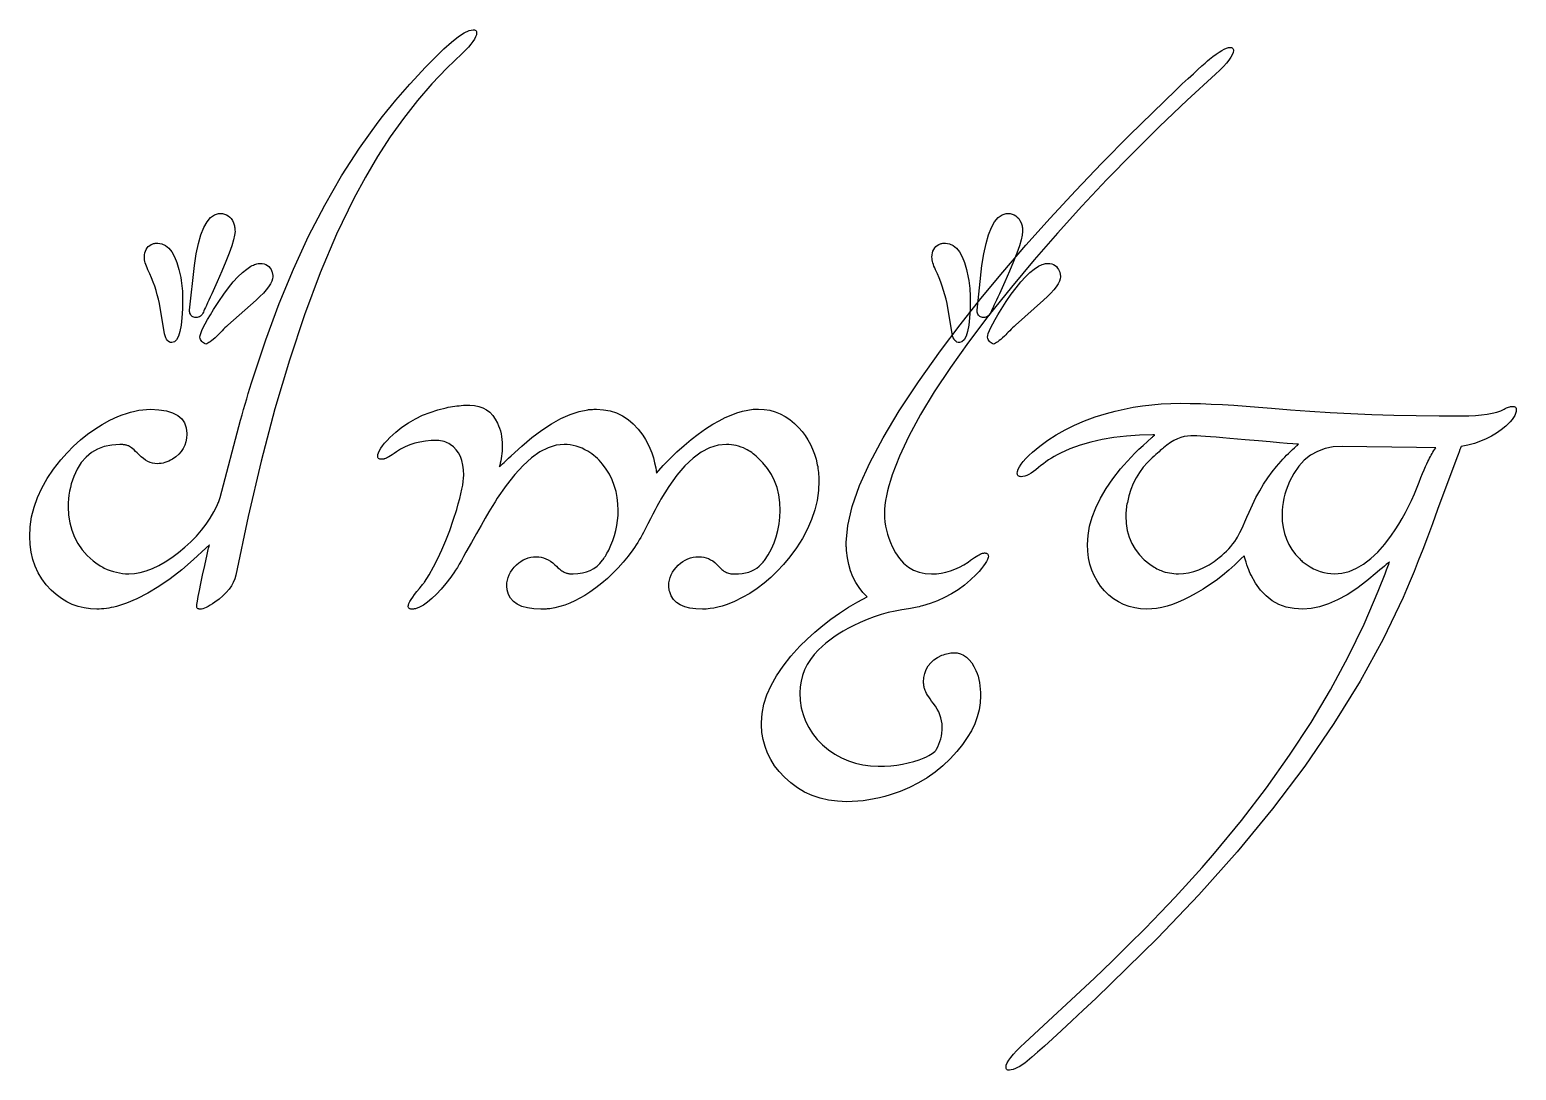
# Model space of a CAD drawing. Extents: x -35 to 35, y -2.4 to 2.4.
# Drawn here: x -16.86 to -10.09, y -2.29 to 2.44 of the extents above; entities that cross this region are included whole.
import ezdxf

# ---------------------------------------------------------------- set-up
doc = ezdxf.new("R2010")
doc.units = 0
doc.layers.add('INSCRIPTION', color=7, linetype='CONTINUOUS')

msp = doc.modelspace()

# ---------------------------------------------------------------- linework, layer by layer
at = {"layer": 'INSCRIPTION'}
for points in [[(-16.2773, 0.4696), (-16.2881, 0.4702), (-16.2987, 0.4722), (-16.3093, 0.4754), (-16.3198, 0.4799), (-16.3302, 0.4857), (-16.3405, 0.4928), (-16.3506, 0.5011), (-16.3608, 0.5108), (-16.3685, 0.5187), (-16.3757, 0.5257), (-16.3823, 0.5319), (-16.3884, 0.5372), (-16.3939, 0.5417), (-16.3988, 0.5453), (-16.4032, 0.5481), (-16.407, 0.55), (-16.4103, 0.5514), (-16.4136, 0.5527), (-16.4169, 0.5537), (-16.4203, 0.5545), (-16.4237, 0.5552), (-16.4272, 0.5557), (-16.4306, 0.556), (-16.4342, 0.5561), (-16.4355, 0.5561), (-16.4369, 0.5561), (-16.4383, 0.5561), (-16.4399, 0.5561), (-16.4416, 0.5561), (-16.4434, 0.5561), (-16.4453, 0.5561), (-16.4472, 0.5561), (-16.4842, 0.5538), (-16.5181, 0.547), (-16.5489, 0.5357), (-16.5767, 0.5199), (-16.6014, 0.4995), (-16.6231, 0.4746), (-16.6418, 0.4452), (-16.6574, 0.4113), (-16.6633, 0.395), (-16.6684, 0.3785), (-16.6727, 0.3616), (-16.6762, 0.3444), (-16.679, 0.3269), (-16.6809, 0.3091), (-16.6821, 0.2909), (-16.6825, 0.2725), (-16.6807, 0.2355), (-16.6754, 0.2003), (-16.6665, 0.167), (-16.6541, 0.1355), (-16.6381, 0.1059), (-16.6186, 0.0781), (-16.5955, 0.0522), (-16.5689, 0.0282), (-16.5626, 0.023), (-16.5563, 0.0182), (-16.55, 0.0136), (-16.5438, 0.0093), (-16.5375, 0.0053), (-16.5312, 0.0016), (-16.5249, -0.0019), (-16.5186, -0.005), (-16.5048, -0.0112), (-16.4909, -0.0165), (-16.477, -0.021), (-16.4631, -0.0246), (-16.4491, -0.0275), (-16.4351, -0.0295), (-16.4211, -0.0308), (-16.407, -0.0312), (-16.381, -0.0297), (-16.3544, -0.0251), (-16.3271, -0.0176), (-16.2992, -0.007), (-16.2706, 0.0065), (-16.2413, 0.0231), (-16.2114, 0.0427), (-16.1808, 0.0654), (-16.1514, 0.0896), (-16.1241, 0.1146), (-16.099, 0.1403), (-16.0759, 0.1667), (-16.055, 0.1938), (-16.0362, 0.2217), (-16.0194, 0.2502), (-16.0048, 0.2795), (-16.0028, 0.2841), (-16.0009, 0.2886), (-15.999, 0.2931), (-15.9973, 0.2976), (-15.9955, 0.3022), (-15.9939, 0.3067), (-15.9923, 0.3112), (-15.9907, 0.3157), (-15.8982, 0.6677), (-15.8914, 0.6918), (-15.8845, 0.7159), (-15.8774, 0.7401), (-15.8703, 0.7642), (-15.8631, 0.7883), (-15.8558, 0.8125), (-15.8484, 0.8366), (-15.8409, 0.8607), (-15.7838, 1.0331), (-15.7228, 1.1977), (-15.6576, 1.3546), (-15.5885, 1.5037), (-15.5154, 1.6452), (-15.4382, 1.7789), (-15.357, 1.9049), (-15.2718, 2.0231), (-15.252, 2.0484), (-15.2321, 2.0734), (-15.2118, 2.0983), (-15.1913, 2.1229), (-15.1706, 2.1473), (-15.1496, 2.1715), (-15.1284, 2.1954), (-15.1069, 2.2192), (-15.0578, 2.2717), (-15.0133, 2.3173), (-14.9732, 2.3558), (-14.9377, 2.3873), (-14.9066, 2.4119), (-14.8801, 2.4294), (-14.858, 2.4399), (-14.8404, 2.4434), (-14.8366, 2.4432), (-14.8334, 2.4425), (-14.8306, 2.4414), (-14.8283, 2.4399), (-14.8266, 2.4379), (-14.8253, 2.4355), (-14.8246, 2.4326), (-14.8243, 2.4293), (-14.8253, 2.4206), (-14.8284, 2.411), (-14.8335, 2.4006), (-14.8407, 2.3894), (-14.8499, 2.3772), (-14.8611, 2.3643), (-14.8744, 2.3505), (-14.8897, 2.3358), (-14.9601, 2.2685), (-15.028, 2.1969), (-15.0934, 2.1208), (-15.1564, 2.0404), (-15.2169, 1.9557), (-15.2749, 1.8666), (-15.3304, 1.7731), (-15.3834, 1.6752), (-15.4611, 1.514), (-15.5357, 1.3378), (-15.6074, 1.1464), (-15.676, 0.9399), (-15.7416, 0.7183), (-15.8042, 0.4816), (-15.8638, 0.2297), (-15.9203, -0.0372), (-15.9247, -0.0539), (-15.9311, -0.0702), (-15.9398, -0.0862), (-15.9505, -0.1018), (-15.9634, -0.1171), (-15.9784, -0.132), (-15.9956, -0.1466), (-16.0149, -0.1609), (-16.0258, -0.1682), (-16.036, -0.1745), (-16.0455, -0.1799), (-16.0543, -0.1843), (-16.0624, -0.1877), (-16.0697, -0.1901), (-16.0763, -0.1916), (-16.0822, -0.1921), (-16.0858, -0.1919), (-16.0888, -0.1913), (-16.0914, -0.1904), (-16.0935, -0.189), (-16.0952, -0.1873), (-16.0964, -0.1853), (-16.0971, -0.1828), (-16.0973, -0.18), (-16.0966, -0.1706), (-16.0944, -0.1554), (-16.0907, -0.1345), (-16.0855, -0.1078), (-16.0788, -0.0754), (-16.0707, -0.0373), (-16.0611, 0.0066), (-16.05, 0.0563), (-16.0481, 0.0647), (-16.0464, 0.0721), (-16.0449, 0.0787), (-16.0435, 0.0845), (-16.0423, 0.0893), (-16.0414, 0.0933), (-16.0406, 0.0963), (-16.04, 0.0985), (-16.0407, 0.0983), (-16.0418, 0.0977), (-16.0432, 0.0966), (-16.045, 0.095), (-16.0472, 0.093), (-16.0498, 0.0906), (-16.0527, 0.0878), (-16.0561, 0.0845), (-16.1117, 0.0333), (-16.166, -0.0128), (-16.2189, -0.0536), (-16.2705, -0.0892), (-16.3207, -0.1197), (-16.3696, -0.145), (-16.4171, -0.1651), (-16.4633, -0.18), (-16.4748, -0.1828), (-16.4862, -0.1853), (-16.4974, -0.1873), (-16.5086, -0.189), (-16.5196, -0.1904), (-16.5304, -0.1913), (-16.5412, -0.1919), (-16.5518, -0.1921), (-16.5812, -0.1907), (-16.6097, -0.1866), (-16.6372, -0.1799), (-16.6637, -0.1704), (-16.6892, -0.1583), (-16.7137, -0.1434), (-16.7373, -0.1258), (-16.7599, -0.1056), (-16.7828, -0.0809), (-16.8026, -0.0545), (-16.8194, -0.0266), (-16.8331, 0.003), (-16.8438, 0.0343), (-16.8514, 0.0671), (-16.856, 0.1016), (-16.8575, 0.1378), (-16.8553, 0.1828), (-16.8487, 0.2274), (-16.8377, 0.2717), (-16.8223, 0.3155), (-16.8025, 0.3589), (-16.7783, 0.4019), (-16.7497, 0.4445), (-16.7167, 0.4867), (-16.6878, 0.5192), (-16.6578, 0.5495), (-16.6268, 0.5775), (-16.5948, 0.6033), (-16.5617, 0.6268), (-16.5276, 0.6481), (-16.4925, 0.667), (-16.4563, 0.6838), (-16.4366, 0.6915), (-16.4172, 0.6983), (-16.3983, 0.704), (-16.3796, 0.7086), (-16.3613, 0.7123), (-16.3433, 0.7149), (-16.3257, 0.7164), (-16.3085, 0.7169), (-16.2696, 0.7152), (-16.2359, 0.71), (-16.2074, 0.7014), (-16.184, 0.6893), (-16.1659, 0.6737), (-16.1529, 0.6547), (-16.1451, 0.6322), (-16.1426, 0.6063), (-16.1426, 0.6058), (-16.1426, 0.6054), (-16.1426, 0.605), (-16.1426, 0.6046), (-16.1426, 0.6042), (-16.1426, 0.6039), (-16.1426, 0.6036), (-16.1426, 0.6033), (-16.1436, 0.5857), (-16.1466, 0.5691), (-16.1517, 0.5535), (-16.1589, 0.539), (-16.1681, 0.5254), (-16.1793, 0.5128), (-16.1926, 0.5012), (-16.2079, 0.4907), (-16.2165, 0.4857), (-16.2251, 0.4815), (-16.2337, 0.4778), (-16.2424, 0.4749), (-16.251, 0.4725), (-16.2598, 0.4709), (-16.2685, 0.4699), (-16.2773, 0.4696)], [(-13.0466, -0.1357), (-13.0663, -0.116), (-13.0838, -0.0943), (-13.099, -0.0708), (-13.1119, -0.0455), (-13.1226, -0.0183), (-13.131, 0.0107), (-13.1372, 0.0417), (-13.1411, 0.0744), (-13.1413, 0.0789), (-13.1415, 0.0835), (-13.1417, 0.0881), (-13.1418, 0.0928), (-13.142, 0.0974), (-13.142, 0.1021), (-13.1421, 0.1069), (-13.1421, 0.1116), (-13.1354, 0.1886), (-13.1153, 0.2746), (-13.0819, 0.3698), (-13.035, 0.4741), (-12.9748, 0.5875), (-12.9011, 0.71), (-12.8141, 0.8416), (-12.7137, 0.9824), (-12.6242, 1.1007), (-12.5295, 1.2202), (-12.4298, 1.341), (-12.3249, 1.463), (-12.2148, 1.5863), (-12.0997, 1.7109), (-11.9794, 1.8367), (-11.854, 1.9638), (-11.6429, 2.1689), (-11.6132, 2.1966), (-11.5865, 2.2214), (-11.5628, 2.2434), (-11.5421, 2.2624), (-11.5243, 2.2786), (-11.5096, 2.2918), (-11.4978, 2.3022), (-11.489, 2.3097), (-11.4735, 2.3222), (-11.459, 2.333), (-11.4457, 2.3421), (-11.4335, 2.3496), (-11.4223, 2.3555), (-11.4123, 2.3596), (-11.4034, 2.3621), (-11.3955, 2.363), (-11.392, 2.3627), (-11.3889, 2.3621), (-11.3863, 2.361), (-11.3842, 2.3594), (-11.3826, 2.3575), (-11.3814, 2.355), (-11.3807, 2.3522), (-11.3804, 2.3489), (-11.3817, 2.3399), (-11.3855, 2.3297), (-11.3919, 2.3182), (-11.4008, 2.3054), (-11.4122, 2.2913), (-11.4262, 2.2759), (-11.4428, 2.2593), (-11.4619, 2.2413), (-11.591, 2.1223), (-11.7163, 2.0028), (-11.838, 1.8827), (-11.9558, 1.7619), (-12.07, 1.6406), (-12.1804, 1.5186), (-12.287, 1.3961), (-12.39, 1.273), (-12.4928, 1.1446), (-12.5857, 1.0224), (-12.6685, 0.9063), (-12.7414, 0.7964), (-12.8043, 0.6926), (-12.8572, 0.595), (-12.9, 0.5036), (-12.9329, 0.4183), (-12.9412, 0.3933), (-12.9483, 0.3692), (-12.9544, 0.3458), (-12.9593, 0.3233), (-12.9632, 0.3016), (-12.9659, 0.2807), (-12.9676, 0.2606), (-12.9681, 0.2413), (-12.9676, 0.2229), (-12.9659, 0.2045), (-12.9632, 0.186), (-12.9593, 0.1674), (-12.9544, 0.1488), (-12.9483, 0.1301), (-12.9412, 0.1113), (-12.9329, 0.0925), (-12.9176, 0.0633), (-12.9003, 0.038), (-12.8809, 0.0165), (-12.8595, -0.001), (-12.8362, -0.0146), (-12.8108, -0.0244), (-12.7834, -0.0302), (-12.754, -0.0322), (-12.732, -0.0313), (-12.7104, -0.0288), (-12.6892, -0.0245), (-12.6682, -0.0186), (-12.6477, -0.011), (-12.6275, -0.0016), (-12.6076, 0.0094), (-12.5881, 0.0221), (-12.577, 0.03), (-12.5671, 0.0369), (-12.5582, 0.0429), (-12.5503, 0.048), (-12.5436, 0.0522), (-12.5379, 0.0555), (-12.5333, 0.0579), (-12.5297, 0.0593), (-12.5273, 0.0603), (-12.5248, 0.0611), (-12.5225, 0.0618), (-12.5202, 0.0623), (-12.518, 0.0628), (-12.5158, 0.0631), (-12.5137, 0.0633), (-12.5116, 0.0633), (-12.5079, 0.0631), (-12.5046, 0.0625), (-12.5018, 0.0614), (-12.4996, 0.0598), (-12.4978, 0.0578), (-12.4966, 0.0554), (-12.4958, 0.0526), (-12.4955, 0.0493), (-12.4964, 0.0422), (-12.499, 0.0343), (-12.5033, 0.0253), (-12.5094, 0.0153), (-12.5171, 0.0044), (-12.5267, -0.0075), (-12.5379, -0.0203), (-12.5509, -0.0342), (-12.5771, -0.0595), (-12.6046, -0.0827), (-12.6333, -0.1038), (-12.6632, -0.1227), (-12.6944, -0.1395), (-12.7268, -0.1541), (-12.7604, -0.1666), (-12.7952, -0.177), (-12.803, -0.1792), (-12.8108, -0.1812), (-12.8187, -0.1831), (-12.8266, -0.1848), (-12.8345, -0.1863), (-12.8425, -0.1877), (-12.8505, -0.189), (-12.8585, -0.19), (-12.8893, -0.1946), (-12.9203, -0.2006), (-12.9515, -0.2081), (-12.983, -0.2172), (-13.0146, -0.2277), (-13.0465, -0.2398), (-13.0786, -0.2534), (-13.1109, -0.2685), (-13.1345, -0.2805), (-13.1569, -0.293), (-13.1782, -0.3059), (-13.1984, -0.3193), (-13.2174, -0.333), (-13.2354, -0.3473), (-13.2521, -0.362), (-13.2678, -0.3771), (-13.2878, -0.3986), (-13.3052, -0.421), (-13.3199, -0.4442), (-13.3319, -0.4683), (-13.3412, -0.4933), (-13.3479, -0.519), (-13.3519, -0.5457), (-13.3533, -0.5731), (-13.3516, -0.6074), (-13.3468, -0.6403), (-13.3387, -0.6719), (-13.3274, -0.7021), (-13.3128, -0.731), (-13.295, -0.7585), (-13.274, -0.7846), (-13.2497, -0.8094), (-13.2222, -0.8319), (-13.1935, -0.8514), (-13.1636, -0.8679), (-13.1325, -0.8816), (-13.1003, -0.8923), (-13.0668, -0.9001), (-13.0321, -0.905), (-12.9963, -0.907), (-12.9675, -0.9064), (-12.9395, -0.9045), (-12.9122, -0.9015), (-12.8857, -0.8972), (-12.8599, -0.8917), (-12.8349, -0.8849), (-12.8107, -0.877), (-12.7871, -0.8678), (-12.7766, -0.8632), (-12.7671, -0.8586), (-12.7586, -0.8539), (-12.7512, -0.8492), (-12.7448, -0.8444), (-12.7394, -0.8395), (-12.7351, -0.8345), (-12.7318, -0.8296), (-12.7257, -0.8185), (-12.7204, -0.8069), (-12.7159, -0.7949), (-12.7122, -0.7823), (-12.7094, -0.7692), (-12.7073, -0.7556), (-12.7061, -0.7416), (-12.7057, -0.727), (-12.7063, -0.7134), (-12.7082, -0.7), (-12.7114, -0.6865), (-12.7158, -0.6732), (-12.7214, -0.6599), (-12.7283, -0.6467), (-12.7365, -0.6335), (-12.7459, -0.6204), (-12.7538, -0.61), (-12.7608, -0.6002), (-12.767, -0.5912), (-12.7723, -0.5829), (-12.7768, -0.5754), (-12.7804, -0.5686), (-12.7832, -0.5624), (-12.7851, -0.5571), (-12.7863, -0.5533), (-12.7873, -0.5494), (-12.7882, -0.5455), (-12.7889, -0.5415), (-12.7895, -0.5374), (-12.7898, -0.5333), (-12.7901, -0.5291), (-12.7902, -0.5249), (-12.7889, -0.5038), (-12.7849, -0.4844), (-12.7784, -0.4666), (-12.7693, -0.4505), (-12.7576, -0.436), (-12.7432, -0.4231), (-12.7263, -0.4118), (-12.7067, -0.4022), (-12.6995, -0.3994), (-12.6925, -0.3969), (-12.6857, -0.3949), (-12.6791, -0.3932), (-12.6726, -0.3918), (-12.6664, -0.3909), (-12.6603, -0.3903), (-12.6544, -0.3901), (-12.6379, -0.3914), (-12.6224, -0.3952), (-12.6079, -0.4016), (-12.5946, -0.4105), (-12.5823, -0.422), (-12.5711, -0.436), (-12.5609, -0.4525), (-12.5519, -0.4716), (-12.5469, -0.4844), (-12.5426, -0.4977), (-12.539, -0.5114), (-12.536, -0.5256), (-12.5337, -0.5403), (-12.5321, -0.5555), (-12.5311, -0.5711), (-12.5307, -0.5872), (-12.5324, -0.6189), (-12.5375, -0.6505), (-12.5459, -0.6821), (-12.5576, -0.7137), (-12.5728, -0.7452), (-12.5913, -0.7767), (-12.6131, -0.8082), (-12.6383, -0.8396), (-12.6692, -0.8735), (-12.7022, -0.9047), (-12.7371, -0.9333), (-12.7741, -0.9593), (-12.813, -0.9826), (-12.854, -1.0033), (-12.897, -1.0213), (-12.942, -1.0367), (-12.9662, -1.044), (-12.9906, -1.0503), (-13.0151, -1.0557), (-13.0398, -1.0601), (-13.0646, -1.0635), (-13.0896, -1.0659), (-13.1148, -1.0674), (-13.1401, -1.0679), (-13.1821, -1.0661), (-13.2223, -1.0609), (-13.2606, -1.0522), (-13.2969, -1.04), (-13.3314, -1.0243), (-13.3641, -1.0051), (-13.3948, -0.9824), (-13.4236, -0.9562), (-13.4473, -0.931), (-13.4679, -0.9045), (-13.4855, -0.8767), (-13.5001, -0.8476), (-13.5116, -0.8174), (-13.5202, -0.7858), (-13.5257, -0.753), (-13.5282, -0.7189), (-13.5282, -0.7177), (-13.5282, -0.7164), (-13.5282, -0.715), (-13.5282, -0.7137), (-13.5282, -0.7123), (-13.5282, -0.7108), (-13.5282, -0.7094), (-13.5282, -0.7079), (-13.5255, -0.6664), (-13.5173, -0.6244), (-13.5036, -0.5818), (-13.4845, -0.5387), (-13.4599, -0.4951), (-13.4298, -0.4509), (-13.3943, -0.4062), (-13.3533, -0.361), (-13.3201, -0.328), (-13.2854, -0.2964), (-13.2493, -0.2661), (-13.2117, -0.2373), (-13.1727, -0.2098), (-13.1321, -0.1838), (-13.0901, -0.1591), (-13.0466, -0.1357)], [(-16.1013, 1.1342), (-16.1062, 1.1345), (-16.1106, 1.1355), (-16.1146, 1.1371), (-16.1182, 1.1392), (-16.1214, 1.1421), (-16.1241, 1.1455), (-16.1265, 1.1496), (-16.1285, 1.1543), (-16.1289, 1.1559), (-16.1294, 1.1574), (-16.1297, 1.159), (-16.13, 1.1606), (-16.1302, 1.1623), (-16.1304, 1.1639), (-16.1305, 1.1657), (-16.1305, 1.1674), (-16.1084, 1.3715), (-16.0998, 1.4247), (-16.0898, 1.4711), (-16.0782, 1.5107), (-16.0651, 1.5435), (-16.0505, 1.5695), (-16.0345, 1.5887), (-16.0169, 1.6012), (-15.9978, 1.6068), (-15.997, 1.6071), (-15.9962, 1.6073), (-15.9954, 1.6074), (-15.9945, 1.6076), (-15.9936, 1.6077), (-15.9927, 1.6078), (-15.9917, 1.6078), (-15.9907, 1.6078), (-15.9805, 1.6072), (-15.9711, 1.6052), (-15.9624, 1.6019), (-15.9545, 1.5973), (-15.9474, 1.5913), (-15.9409, 1.5841), (-15.9353, 1.5755), (-15.9304, 1.5656), (-15.9287, 1.5612), (-15.9273, 1.5567), (-15.9261, 1.5521), (-15.9251, 1.5472), (-15.9243, 1.5423), (-15.9238, 1.5371), (-15.9235, 1.5318), (-15.9234, 1.5264), (-15.925, 1.5096), (-15.9299, 1.4875), (-15.9382, 1.4601), (-15.9497, 1.4273), (-15.9646, 1.3892), (-15.9827, 1.3458), (-16.0042, 1.297), (-16.0289, 1.2428), (-16.0361, 1.2274), (-16.0426, 1.2135), (-16.0484, 1.2009), (-16.0536, 1.1898), (-16.058, 1.1801), (-16.0617, 1.1717), (-16.0648, 1.1648), (-16.0671, 1.1594), (-16.0701, 1.1535), (-16.0734, 1.1484), (-16.0771, 1.144), (-16.0812, 1.1405), (-16.0857, 1.1378), (-16.0905, 1.1358), (-16.0957, 1.1346), (-16.1013, 1.1342)], [(-12.5177, 1.1342), (-12.5225, 1.1345), (-12.5269, 1.1355), (-12.5309, 1.1371), (-12.5345, 1.1392), (-12.5377, 1.1421), (-12.5405, 1.1455), (-12.5429, 1.1496), (-12.5448, 1.1543), (-12.5453, 1.1559), (-12.5457, 1.1574), (-12.546, 1.159), (-12.5463, 1.1606), (-12.5465, 1.1623), (-12.5467, 1.1639), (-12.5468, 1.1657), (-12.5468, 1.1674), (-12.5247, 1.3715), (-12.5162, 1.4247), (-12.5061, 1.4711), (-12.4945, 1.5107), (-12.4815, 1.5435), (-12.4669, 1.5695), (-12.4508, 1.5887), (-12.4332, 1.6012), (-12.4141, 1.6068), (-12.4133, 1.6071), (-12.4125, 1.6073), (-12.4117, 1.6074), (-12.4108, 1.6076), (-12.4099, 1.6077), (-12.409, 1.6078), (-12.4081, 1.6078), (-12.4071, 1.6078), (-12.3969, 1.6072), (-12.3875, 1.6052), (-12.3788, 1.6019), (-12.3709, 1.5973), (-12.3637, 1.5913), (-12.3573, 1.5841), (-12.3516, 1.5755), (-12.3467, 1.5656), (-12.3451, 1.5612), (-12.3437, 1.5567), (-12.3424, 1.5521), (-12.3415, 1.5472), (-12.3407, 1.5423), (-12.3401, 1.5371), (-12.3398, 1.5318), (-12.3397, 1.5264), (-12.3413, 1.5096), (-12.3463, 1.4875), (-12.3545, 1.4601), (-12.3661, 1.4273), (-12.3809, 1.3892), (-12.3991, 1.3458), (-12.4205, 1.297), (-12.4453, 1.2428), (-12.4525, 1.2274), (-12.459, 1.2135), (-12.4648, 1.2009), (-12.4699, 1.1898), (-12.4743, 1.1801), (-12.4781, 1.1717), (-12.4811, 1.1648), (-12.4835, 1.1594), (-12.4864, 1.1535), (-12.4898, 1.1484), (-12.4935, 1.144), (-12.4976, 1.1405), (-12.502, 1.1378), (-12.5069, 1.1358), (-12.5121, 1.1346), (-12.5177, 1.1342)], [(-16.3356, 1.4087), (-16.3351, 1.4189), (-16.3337, 1.4282), (-16.3312, 1.4367), (-16.3278, 1.4444), (-16.3234, 1.4513), (-16.3181, 1.4574), (-16.3117, 1.4626), (-16.3044, 1.467), (-16.3011, 1.4685), (-16.2977, 1.4697), (-16.2941, 1.4707), (-16.2904, 1.4716), (-16.2865, 1.4722), (-16.2826, 1.4727), (-16.2785, 1.473), (-16.2743, 1.4731), (-16.2562, 1.4702), (-16.2395, 1.4625), (-16.2244, 1.4501), (-16.2107, 1.4329), (-16.1985, 1.4109), (-16.1877, 1.3841), (-16.1785, 1.3525), (-16.1707, 1.3162), (-16.1686, 1.3033), (-16.1667, 1.2907), (-16.1652, 1.2784), (-16.1639, 1.2664), (-16.1629, 1.2548), (-16.1622, 1.2434), (-16.1618, 1.2324), (-16.1617, 1.2217), (-16.1624, 1.1746), (-16.1647, 1.1337), (-16.1686, 1.0992), (-16.174, 1.0709), (-16.1809, 1.0489), (-16.1894, 1.0332), (-16.1994, 1.0237), (-16.2109, 1.0206), (-16.2167, 1.0212), (-16.2221, 1.023), (-16.2269, 1.0261), (-16.2313, 1.0304), (-16.2352, 1.0359), (-16.2386, 1.0427), (-16.2416, 1.0506), (-16.2441, 1.0598), (-16.2672, 1.1976), (-16.2718, 1.2178), (-16.2769, 1.2377), (-16.2826, 1.2574), (-16.2889, 1.2768), (-16.2957, 1.2958), (-16.3031, 1.3146), (-16.311, 1.3332), (-16.3195, 1.3514), (-16.3233, 1.3598), (-16.3266, 1.3678), (-16.3293, 1.3755), (-16.3316, 1.3828), (-16.3334, 1.3898), (-16.3346, 1.3965), (-16.3354, 1.4028), (-16.3356, 1.4087)], [(-12.752, 1.4087), (-12.7515, 1.4189), (-12.75, 1.4282), (-12.7476, 1.4367), (-12.7442, 1.4444), (-12.7398, 1.4513), (-12.7344, 1.4574), (-12.7281, 1.4626), (-12.7208, 1.467), (-12.7175, 1.4685), (-12.714, 1.4697), (-12.7104, 1.4707), (-12.7067, 1.4716), (-12.7029, 1.4722), (-12.6989, 1.4727), (-12.6948, 1.473), (-12.6906, 1.4731), (-12.6725, 1.4702), (-12.6559, 1.4625), (-12.6407, 1.4501), (-12.627, 1.4329), (-12.6148, 1.4109), (-12.6041, 1.3841), (-12.5948, 1.3525), (-12.587, 1.3162), (-12.5849, 1.3033), (-12.5831, 1.2907), (-12.5815, 1.2784), (-12.5803, 1.2664), (-12.5793, 1.2548), (-12.5786, 1.2434), (-12.5781, 1.2324), (-12.578, 1.2217), (-12.5788, 1.1746), (-12.5811, 1.1337), (-12.5849, 1.0992), (-12.5903, 1.0709), (-12.5972, 1.0489), (-12.6057, 1.0332), (-12.6157, 1.0237), (-12.6273, 1.0206), (-12.6331, 1.0212), (-12.6384, 1.023), (-12.6432, 1.0261), (-12.6476, 1.0304), (-12.6515, 1.0359), (-12.655, 1.0427), (-12.658, 1.0506), (-12.6605, 1.0598), (-12.6836, 1.1976), (-12.6881, 1.2178), (-12.6933, 1.2377), (-12.6989, 1.2574), (-12.7052, 1.2768), (-12.712, 1.2958), (-12.7194, 1.3146), (-12.7273, 1.3332), (-12.7359, 1.3514), (-12.7396, 1.3598), (-12.7429, 1.3678), (-12.7457, 1.3755), (-12.7479, 1.3828), (-12.7497, 1.3898), (-12.7509, 1.3965), (-12.7517, 1.4028), (-12.752, 1.4087)], [(-16.0832, 1.0447), (-16.0823, 1.0524), (-16.0793, 1.0624), (-16.0745, 1.0747), (-16.0676, 1.0892), (-16.0589, 1.1061), (-16.0482, 1.1252), (-16.0355, 1.1467), (-16.0209, 1.1704), (-15.9976, 1.2069), (-15.9748, 1.2401), (-15.9527, 1.2698), (-15.9311, 1.2961), (-15.9102, 1.319), (-15.8899, 1.3386), (-15.8701, 1.3547), (-15.851, 1.3675), (-15.8452, 1.3706), (-15.8396, 1.3732), (-15.8342, 1.3755), (-15.8288, 1.3773), (-15.8236, 1.3787), (-15.8185, 1.3798), (-15.8136, 1.3804), (-15.8087, 1.3806), (-15.7993, 1.38), (-15.7907, 1.3782), (-15.7828, 1.3753), (-15.7758, 1.3713), (-15.7695, 1.366), (-15.764, 1.3596), (-15.7593, 1.3521), (-15.7554, 1.3434), (-15.7545, 1.3406), (-15.7537, 1.3378), (-15.753, 1.3349), (-15.7524, 1.3321), (-15.752, 1.3292), (-15.7517, 1.3262), (-15.7515, 1.3232), (-15.7514, 1.3202), (-15.7526, 1.3102), (-15.7562, 1.2992), (-15.7622, 1.2872), (-15.7705, 1.2742), (-15.7813, 1.2603), (-15.7944, 1.2454), (-15.8099, 1.2295), (-15.8278, 1.2127), (-15.9555, 1.1), (-15.9625, 1.0935), (-15.9692, 1.0871), (-15.9758, 1.0807), (-15.9822, 1.0744), (-15.9884, 1.0681), (-15.9944, 1.062), (-16.0002, 1.0558), (-16.0058, 1.0498), (-16.0143, 1.0419), (-16.0221, 1.0351), (-16.0294, 1.0291), (-16.036, 1.0241), (-16.0419, 1.0201), (-16.0473, 1.017), (-16.052, 1.0148), (-16.0561, 1.0136), (-16.0616, 1.0158), (-16.0664, 1.0185), (-16.0707, 1.0217), (-16.0744, 1.0254), (-16.0775, 1.0295), (-16.08, 1.0341), (-16.0819, 1.0392), (-16.0832, 1.0447)], [(-12.4996, 1.0447), (-12.4986, 1.0524), (-12.4957, 1.0624), (-12.4908, 1.0747), (-12.484, 1.0892), (-12.4752, 1.1061), (-12.4645, 1.1252), (-12.4518, 1.1467), (-12.4372, 1.1704), (-12.4139, 1.2069), (-12.3912, 1.2401), (-12.369, 1.2698), (-12.3475, 1.2961), (-12.3265, 1.319), (-12.3062, 1.3386), (-12.2864, 1.3547), (-12.2673, 1.3675), (-12.2616, 1.3706), (-12.256, 1.3732), (-12.2505, 1.3755), (-12.2452, 1.3773), (-12.24, 1.3787), (-12.2349, 1.3798), (-12.2299, 1.3804), (-12.2251, 1.3806), (-12.2157, 1.38), (-12.207, 1.3782), (-12.1992, 1.3753), (-12.1921, 1.3713), (-12.1859, 1.366), (-12.1804, 1.3596), (-12.1757, 1.3521), (-12.1718, 1.3434), (-12.1708, 1.3406), (-12.17, 1.3378), (-12.1693, 1.3349), (-12.1688, 1.3321), (-12.1683, 1.3292), (-12.168, 1.3262), (-12.1678, 1.3232), (-12.1677, 1.3202), (-12.1689, 1.3102), (-12.1725, 1.2992), (-12.1785, 1.2872), (-12.1869, 1.2742), (-12.1976, 1.2603), (-12.2107, 1.2454), (-12.2263, 1.2295), (-12.2442, 1.2127), (-12.3719, 1.1), (-12.3788, 1.0935), (-12.3856, 1.0871), (-12.3921, 1.0807), (-12.3985, 1.0744), (-12.4047, 1.0681), (-12.4107, 1.062), (-12.4165, 1.0558), (-12.4221, 1.0498), (-12.4306, 1.0419), (-12.4385, 1.0351), (-12.4457, 1.0291), (-12.4523, 1.0241), (-12.4583, 1.0201), (-12.4636, 1.017), (-12.4683, 1.0148), (-12.4724, 1.0136), (-12.4779, 1.0158), (-12.4828, 1.0185), (-12.4871, 1.0217), (-12.4908, 1.0254), (-12.4939, 1.0295), (-12.4964, 1.0341), (-12.4983, 1.0392), (-12.4996, 1.0447)], [(-12.3638, 0.4253), (-12.3627, 0.4343), (-12.3595, 0.4442), (-12.3541, 0.4549), (-12.3465, 0.4666), (-12.3367, 0.4791), (-12.3248, 0.4925), (-12.3107, 0.5067), (-12.2944, 0.5219), (-12.261, 0.5499), (-12.2252, 0.5762), (-12.1869, 0.6008), (-12.1461, 0.6237), (-12.1029, 0.6448), (-12.0573, 0.6642), (-12.0092, 0.6819), (-11.9586, 0.6978), (-11.9184, 0.7087), (-11.8776, 0.7181), (-11.8363, 0.726), (-11.7945, 0.7325), (-11.7521, 0.7376), (-11.7092, 0.7412), (-11.6657, 0.7434), (-11.6218, 0.7441), (-11.577, 0.7437), (-11.5303, 0.7427), (-11.4815, 0.741), (-11.4307, 0.7386), (-11.3779, 0.7354), (-11.3231, 0.7316), (-11.2663, 0.7271), (-11.2075, 0.722), (-11.1212, 0.7144), (-11.0323, 0.7077), (-10.9408, 0.7019), (-10.8468, 0.6971), (-10.75, 0.6931), (-10.6507, 0.6901), (-10.5488, 0.688), (-10.4443, 0.6868), (-10.4317, 0.6868), (-10.419, 0.6868), (-10.4063, 0.6868), (-10.3935, 0.6868), (-10.3807, 0.6868), (-10.3677, 0.6868), (-10.3548, 0.6868), (-10.3417, 0.6868), (-10.309, 0.6873), (-10.2788, 0.6887), (-10.251, 0.6912), (-10.2256, 0.6946), (-10.2027, 0.6989), (-10.1822, 0.7043), (-10.1642, 0.7106), (-10.1487, 0.7179), (-10.1432, 0.7208), (-10.138, 0.7232), (-10.1329, 0.7253), (-10.1281, 0.727), (-10.1234, 0.7283), (-10.1189, 0.7293), (-10.1146, 0.7298), (-10.1105, 0.73), (-10.1065, 0.7298), (-10.103, 0.7291), (-10.1, 0.7279), (-10.0976, 0.7262), (-10.0958, 0.7241), (-10.0944, 0.7215), (-10.0936, 0.7185), (-10.0934, 0.7149), (-10.0941, 0.7067), (-10.0964, 0.6981), (-10.1002, 0.6892), (-10.1054, 0.68), (-10.1122, 0.6704), (-10.1205, 0.6604), (-10.1303, 0.6501), (-10.1416, 0.6395), (-10.1615, 0.6231), (-10.1829, 0.6081), (-10.2059, 0.5944), (-10.2304, 0.5822), (-10.2564, 0.5713), (-10.284, 0.5618), (-10.3131, 0.5537), (-10.3437, 0.547), (-10.3449, 0.545), (-10.347, 0.5404), (-10.35, 0.5333), (-10.3538, 0.5236), (-10.3585, 0.5114), (-10.3641, 0.4967), (-10.3706, 0.4794), (-10.3779, 0.4595), (-10.4513, 0.2604), (-10.4751, 0.1959), (-10.4977, 0.1356), (-10.5191, 0.0794), (-10.5393, 0.0274), (-10.5583, -0.0204), (-10.5761, -0.064), (-10.5928, -0.1035), (-10.6082, -0.1388), (-10.6993, -0.3291), (-10.8044, -0.5204), (-10.9233, -0.7127), (-11.0562, -0.906), (-11.2029, -1.1003), (-11.3635, -1.2956), (-11.538, -1.4919), (-11.7263, -1.6893), (-12.0069, -1.9628), (-12.0639, -2.0165), (-12.1157, -2.0651), (-12.1624, -2.1085), (-12.2039, -2.1468), (-12.2403, -2.1799), (-12.2716, -2.2079), (-12.2976, -2.2307), (-12.3186, -2.2483), (-12.3302, -2.2573), (-12.3414, -2.2652), (-12.3522, -2.272), (-12.3626, -2.2777), (-12.3725, -2.2823), (-12.3821, -2.2859), (-12.3913, -2.2883), (-12.4, -2.2896), (-12.4036, -2.2894), (-12.4066, -2.2887), (-12.4092, -2.2877), (-12.4113, -2.2863), (-12.413, -2.2845), (-12.4142, -2.2822), (-12.4149, -2.2796), (-12.4151, -2.2765), (-12.4138, -2.267), (-12.4098, -2.2563), (-12.4031, -2.2443), (-12.3937, -2.231), (-12.3817, -2.2164), (-12.367, -2.2005), (-12.3497, -2.1833), (-12.3296, -2.1649), (-12.0129, -1.8713), (-11.9327, -1.7937), (-11.8559, -1.718), (-11.7825, -1.6442), (-11.7125, -1.5721), (-11.646, -1.5019), (-11.5829, -1.4335), (-11.5232, -1.3669), (-11.4669, -1.3021), (-11.3444, -1.1538), (-11.2303, -1.0052), (-11.1246, -0.8565), (-11.0272, -0.7076), (-10.9383, -0.5586), (-10.8578, -0.4094), (-10.7856, -0.2601), (-10.7218, -0.1106), (-10.7098, -0.0802), (-10.6994, -0.0537), (-10.6906, -0.0311), (-10.6834, -0.0126), (-10.6777, 0.002), (-10.6737, 0.0127), (-10.6713, 0.0194), (-10.6705, 0.0221), (-10.6721, 0.0214), (-10.6751, 0.0192), (-10.6797, 0.0156), (-10.6859, 0.0106), (-10.6936, 0.0041), (-10.7028, -0.0039), (-10.7135, -0.0133), (-10.7258, -0.0241), (-10.7729, -0.0635), (-10.8187, -0.0976), (-10.863, -0.1265), (-10.9061, -0.1501), (-10.9478, -0.1684), (-10.9881, -0.1816), (-11.0271, -0.1894), (-11.0647, -0.1921), (-11.1036, -0.1896), (-11.1397, -0.1824), (-11.1732, -0.1704), (-11.204, -0.1536), (-11.232, -0.132), (-11.2574, -0.1055), (-11.28, -0.0743), (-11.3, -0.0382), (-11.3036, -0.0307), (-11.3072, -0.0221), (-11.311, -0.0126), (-11.3148, -0.002), (-11.3188, 0.0096), (-11.3228, 0.0221), (-11.3269, 0.0357), (-11.3312, 0.0503), (-11.3462, 0.0362), (-11.3737, 0.0097), (-11.4016, -0.0153), (-11.4301, -0.039), (-11.4591, -0.0613), (-11.4887, -0.0823), (-11.5188, -0.1018), (-11.5494, -0.12), (-11.5805, -0.1368), (-11.6069, -0.1497), (-11.6326, -0.1609), (-11.6578, -0.1705), (-11.6823, -0.1782), (-11.7063, -0.1843), (-11.7297, -0.1886), (-11.7524, -0.1912), (-11.7746, -0.1921), (-11.8027, -0.1907), (-11.8296, -0.1868), (-11.8555, -0.1803), (-11.8802, -0.1712), (-11.9037, -0.1595), (-11.9262, -0.1451), (-11.9475, -0.1282), (-11.9677, -0.1086), (-11.9856, -0.087), (-12.0011, -0.0641), (-12.0142, -0.0398), (-12.025, -0.0141), (-12.0333, 0.013), (-12.0393, 0.0415), (-12.0429, 0.0713), (-12.0441, 0.1026), (-12.0417, 0.1433), (-12.0347, 0.1847), (-12.023, 0.2267), (-12.0066, 0.2692), (-11.9855, 0.3124), (-11.9598, 0.3561), (-11.9294, 0.4005), (-11.8942, 0.4454), (-11.8788, 0.4635), (-11.8627, 0.4815), (-11.8459, 0.4995), (-11.8284, 0.5173), (-11.8102, 0.5352), (-11.7913, 0.5529), (-11.7717, 0.5706), (-11.7515, 0.5882), (-11.7488, 0.5908), (-11.7465, 0.5931), (-11.7444, 0.595), (-11.7427, 0.5965), (-11.7412, 0.5977), (-11.74, 0.5986), (-11.739, 0.5991), (-11.7384, 0.5993), (-11.7385, 0.5995), (-11.7389, 0.5997), (-11.7395, 0.5999), (-11.7404, 0.6), (-11.7415, 0.6002), (-11.7429, 0.6002), (-11.7446, 0.6003), (-11.7464, 0.6003), (-11.8082, 0.599), (-11.8674, 0.5951), (-11.924, 0.5886), (-11.978, 0.5794), (-12.0293, 0.5677), (-12.0781, 0.5533), (-12.1242, 0.5364), (-12.1677, 0.5168), (-12.1818, 0.5097), (-12.1955, 0.5022), (-12.2086, 0.4944), (-12.2213, 0.4864), (-12.2335, 0.4781), (-12.2452, 0.4695), (-12.2565, 0.4606), (-12.2673, 0.4515), (-12.2789, 0.4418), (-12.29, 0.4334), (-12.3006, 0.4264), (-12.3108, 0.4206), (-12.3205, 0.416), (-12.3297, 0.4128), (-12.3385, 0.4109), (-12.3467, 0.4103), (-12.3507, 0.4105), (-12.3542, 0.4112), (-12.3571, 0.4124), (-12.3596, 0.414), (-12.3614, 0.4161), (-12.3628, 0.4187), (-12.3636, 0.4218), (-12.3638, 0.4253)], [(-15.2738, 0.5028), (-15.2729, 0.5107), (-15.2703, 0.5195), (-15.266, 0.5291), (-15.26, 0.5395), (-15.2522, 0.5507), (-15.2427, 0.5627), (-15.2314, 0.5756), (-15.2185, 0.5892), (-15.1918, 0.6136), (-15.1637, 0.6357), (-15.134, 0.6558), (-15.1028, 0.6737), (-15.0702, 0.6895), (-15.036, 0.7031), (-15.0003, 0.7146), (-14.9631, 0.724), (-14.9533, 0.7259), (-14.9434, 0.7277), (-14.9335, 0.7293), (-14.9236, 0.7308), (-14.9137, 0.7321), (-14.9037, 0.7332), (-14.8937, 0.7342), (-14.8836, 0.735), (-14.8545, 0.735), (-14.8334, 0.7338), (-14.8138, 0.7299), (-14.7958, 0.7236), (-14.7793, 0.7147), (-14.7644, 0.7032), (-14.751, 0.6892), (-14.7391, 0.6727), (-14.7288, 0.6536), (-14.7238, 0.6423), (-14.7196, 0.6306), (-14.7159, 0.6184), (-14.713, 0.6058), (-14.7107, 0.5928), (-14.709, 0.5793), (-14.708, 0.5654), (-14.7077, 0.551), (-14.7079, 0.5388), (-14.7084, 0.527), (-14.7092, 0.5153), (-14.7104, 0.504), (-14.712, 0.493), (-14.7139, 0.4822), (-14.7162, 0.4717), (-14.7187, 0.4615), (-14.719, 0.4606), (-14.7192, 0.4596), (-14.7195, 0.4588), (-14.7197, 0.458), (-14.72, 0.4573), (-14.7203, 0.4566), (-14.7205, 0.456), (-14.7208, 0.4555), (-14.7195, 0.4563), (-14.7166, 0.4586), (-14.7122, 0.4626), (-14.7062, 0.4681), (-14.6986, 0.4751), (-14.6895, 0.4838), (-14.6787, 0.494), (-14.6665, 0.5058), (-14.619, 0.5497), (-14.5727, 0.5886), (-14.5275, 0.6224), (-14.4835, 0.6511), (-14.4405, 0.6747), (-14.3987, 0.6932), (-14.3581, 0.7066), (-14.3185, 0.7149), (-14.3149, 0.7154), (-14.3108, 0.7158), (-14.3064, 0.7161), (-14.3017, 0.7164), (-14.2966, 0.7167), (-14.2912, 0.7168), (-14.2854, 0.7169), (-14.2793, 0.7169), (-14.2472, 0.7151), (-14.2167, 0.7096), (-14.1879, 0.7004), (-14.1607, 0.6875), (-14.1351, 0.671), (-14.1112, 0.6508), (-14.0888, 0.6269), (-14.0682, 0.5993), (-14.056, 0.5801), (-14.045, 0.5602), (-14.0354, 0.5396), (-14.0269, 0.5183), (-14.0198, 0.4964), (-14.0139, 0.4737), (-14.0092, 0.4504), (-14.0058, 0.4263), (-13.975, 0.4608), (-13.9438, 0.4934), (-13.9123, 0.524), (-13.8804, 0.5528), (-13.8482, 0.5796), (-13.8156, 0.6045), (-13.7827, 0.6275), (-13.7494, 0.6486), (-13.7211, 0.6648), (-13.6934, 0.6789), (-13.6664, 0.6908), (-13.6401, 0.7006), (-13.6144, 0.7082), (-13.5894, 0.7136), (-13.565, 0.7169), (-13.5413, 0.7179), (-13.5153, 0.7166), (-13.4902, 0.7126), (-13.4659, 0.7059), (-13.4425, 0.6966), (-13.4199, 0.6846), (-13.3982, 0.6699), (-13.3773, 0.6525), (-13.3573, 0.6325), (-13.3423, 0.6153), (-13.3287, 0.5971), (-13.3163, 0.5777), (-13.3052, 0.5573), (-13.2955, 0.5358), (-13.287, 0.5131), (-13.2797, 0.4894), (-13.2738, 0.4645), (-13.2722, 0.4561), (-13.2707, 0.4475), (-13.2695, 0.4387), (-13.2685, 0.4296), (-13.2678, 0.4203), (-13.2672, 0.4108), (-13.2669, 0.4011), (-13.2668, 0.3911), (-13.2689, 0.3468), (-13.2751, 0.3028), (-13.2854, 0.2591), (-13.3, 0.2157), (-13.3186, 0.1726), (-13.3414, 0.1298), (-13.3684, 0.0874), (-13.3995, 0.0452), (-13.4272, 0.0117), (-13.4559, -0.0194), (-13.4856, -0.0482), (-13.5164, -0.0747), (-13.5482, -0.0987), (-13.5811, -0.1205), (-13.615, -0.1398), (-13.6499, -0.1569), (-13.6693, -0.1651), (-13.6885, -0.1723), (-13.7073, -0.1783), (-13.7258, -0.1833), (-13.744, -0.1871), (-13.7619, -0.1899), (-13.7794, -0.1915), (-13.7967, -0.1921), (-13.8267, -0.1908), (-13.8535, -0.1872), (-13.877, -0.181), (-13.8972, -0.1724), (-13.9142, -0.1614), (-13.9279, -0.1479), (-13.9383, -0.132), (-13.9455, -0.1136), (-13.9464, -0.1103), (-13.9473, -0.107), (-13.948, -0.1035), (-13.9485, -0.1), (-13.949, -0.0965), (-13.9493, -0.0929), (-13.9495, -0.0892), (-13.9495, -0.0855), (-13.9488, -0.0726), (-13.9468, -0.06), (-13.9434, -0.0478), (-13.9387, -0.0359), (-13.9326, -0.0244), (-13.9252, -0.0133), (-13.9164, -0.0024), (-13.9063, 0.008), (-13.8962, 0.017), (-13.8857, 0.0248), (-13.8748, 0.0313), (-13.8633, 0.0367), (-13.8514, 0.0409), (-13.839, 0.0439), (-13.8261, 0.0457), (-13.8128, 0.0463), (-13.8012, 0.0457), (-13.79, 0.0441), (-13.7793, 0.0414), (-13.769, 0.0377), (-13.7592, 0.0329), (-13.7498, 0.027), (-13.7408, 0.0201), (-13.7323, 0.0121), (-13.7255, 0.0051), (-13.7193, -0.0011), (-13.7135, -0.0066), (-13.7082, -0.0113), (-13.7034, -0.0153), (-13.6991, -0.0187), (-13.6954, -0.0213), (-13.6921, -0.0231), (-13.6875, -0.0252), (-13.6827, -0.0271), (-13.6777, -0.0286), (-13.6725, -0.0299), (-13.6671, -0.0309), (-13.6616, -0.0316), (-13.6558, -0.032), (-13.6499, -0.0322), (-13.6323, -0.0316), (-13.6158, -0.03), (-13.6002, -0.0272), (-13.5858, -0.0234), (-13.5723, -0.0184), (-13.5599, -0.0124), (-13.5486, -0.0052), (-13.5383, 0.003), (-13.535, 0.0058), (-13.5319, 0.0088), (-13.5287, 0.0119), (-13.5257, 0.0151), (-13.5227, 0.0184), (-13.5198, 0.0219), (-13.5169, 0.0255), (-13.5141, 0.0292), (-13.4974, 0.0551), (-13.4829, 0.0818), (-13.4706, 0.1092), (-13.4606, 0.1373), (-13.4528, 0.166), (-13.4472, 0.1954), (-13.4439, 0.2256), (-13.4427, 0.2564), (-13.4443, 0.293), (-13.4492, 0.3277), (-13.4572, 0.3606), (-13.4684, 0.3916), (-13.4828, 0.4209), (-13.5004, 0.4483), (-13.5213, 0.4739), (-13.5453, 0.4977), (-13.5521, 0.5038), (-13.5589, 0.5095), (-13.5657, 0.5149), (-13.5725, 0.5199), (-13.5792, 0.5244), (-13.586, 0.5287), (-13.5928, 0.5325), (-13.5996, 0.5359), (-13.6102, 0.5409), (-13.6209, 0.5452), (-13.6317, 0.5488), (-13.6426, 0.5518), (-13.6536, 0.5541), (-13.6646, 0.5557), (-13.6758, 0.5567), (-13.6871, 0.5571), (-13.7256, 0.5532), (-13.7638, 0.5415), (-13.8017, 0.522), (-13.8392, 0.4947), (-13.8763, 0.4596), (-13.9131, 0.4168), (-13.9496, 0.3661), (-13.9857, 0.3077), (-13.9904, 0.2994), (-13.9963, 0.2885), (-14.0034, 0.275), (-14.0119, 0.2589), (-14.0215, 0.2403), (-14.0325, 0.2191), (-14.0447, 0.1953), (-14.0581, 0.1689), (-14.0643, 0.1572), (-14.0706, 0.1455), (-14.0772, 0.1339), (-14.084, 0.1224), (-14.091, 0.111), (-14.0983, 0.0997), (-14.1057, 0.0885), (-14.1134, 0.0774), (-14.1347, 0.0489), (-14.157, 0.0217), (-14.1801, -0.0043), (-14.2042, -0.0289), (-14.2291, -0.0523), (-14.255, -0.0743), (-14.2818, -0.0951), (-14.3095, -0.1146), (-14.3323, -0.1294), (-14.3551, -0.1427), (-14.3778, -0.1545), (-14.4005, -0.1647), (-14.4231, -0.1733), (-14.4456, -0.1804), (-14.4681, -0.186), (-14.4905, -0.19), (-14.494, -0.1905), (-14.498, -0.1909), (-14.5024, -0.1913), (-14.5073, -0.1916), (-14.5127, -0.1918), (-14.5186, -0.1919), (-14.5249, -0.192), (-14.5317, -0.1921), (-14.5642, -0.1907), (-14.5929, -0.1866), (-14.6178, -0.1798), (-14.6388, -0.1702), (-14.656, -0.1579), (-14.6693, -0.1428), (-14.6789, -0.1251), (-14.6846, -0.1046), (-14.685, -0.1023), (-14.6854, -0.1), (-14.6858, -0.0976), (-14.6861, -0.0953), (-14.6863, -0.0929), (-14.6864, -0.0904), (-14.6865, -0.088), (-14.6866, -0.0855), (-14.6859, -0.0728), (-14.6838, -0.0603), (-14.6803, -0.0481), (-14.6755, -0.0362), (-14.6693, -0.0245), (-14.6617, -0.0131), (-14.6527, -0.0019), (-14.6423, 0.009), (-14.6326, 0.0178), (-14.6224, 0.0253), (-14.6118, 0.0317), (-14.6008, 0.037), (-14.5895, 0.041), (-14.5777, 0.0439), (-14.5654, 0.0457), (-14.5528, 0.0463), (-14.5414, 0.0457), (-14.5302, 0.044), (-14.5193, 0.0412), (-14.5086, 0.0372), (-14.4982, 0.0321), (-14.488, 0.0259), (-14.478, 0.0185), (-14.4684, 0.0101), (-14.4608, 0.0029), (-14.4538, -0.0035), (-14.4473, -0.0092), (-14.4412, -0.0141), (-14.4357, -0.0182), (-14.4307, -0.0216), (-14.4261, -0.0243), (-14.4221, -0.0261), (-14.4188, -0.0273), (-14.4155, -0.0283), (-14.412, -0.0292), (-14.4085, -0.0299), (-14.405, -0.0305), (-14.4014, -0.0309), (-14.3977, -0.0311), (-14.394, -0.0312), (-14.3929, -0.0312), (-14.3919, -0.0312), (-14.3908, -0.0312), (-14.3897, -0.0312), (-14.3885, -0.0312), (-14.3874, -0.0312), (-14.3862, -0.0312), (-14.3849, -0.0312), (-14.3632, -0.0302), (-14.343, -0.0273), (-14.3242, -0.0225), (-14.3067, -0.0158), (-14.2907, -0.0072), (-14.2761, 0.0033), (-14.2629, 0.0158), (-14.2512, 0.0302), (-14.2481, 0.0342), (-14.2449, 0.0387), (-14.2416, 0.0437), (-14.2381, 0.0493), (-14.2345, 0.0553), (-14.2308, 0.0618), (-14.227, 0.0689), (-14.223, 0.0764), (-14.2129, 0.0984), (-14.2041, 0.1205), (-14.1967, 0.1427), (-14.1906, 0.1652), (-14.1859, 0.1877), (-14.1825, 0.2105), (-14.1805, 0.2334), (-14.1798, 0.2564), (-14.1809, 0.2865), (-14.1842, 0.3156), (-14.1898, 0.3436), (-14.1976, 0.3705), (-14.2077, 0.3964), (-14.2199, 0.4212), (-14.2344, 0.4449), (-14.2512, 0.4676), (-14.2586, 0.4764), (-14.2663, 0.4848), (-14.2743, 0.4927), (-14.2826, 0.5002), (-14.2912, 0.5073), (-14.3, 0.5139), (-14.3091, 0.5201), (-14.3185, 0.5259), (-14.3314, 0.5332), (-14.3445, 0.5395), (-14.3577, 0.5449), (-14.3711, 0.5493), (-14.3846, 0.5527), (-14.3983, 0.5551), (-14.4121, 0.5566), (-14.4261, 0.5571), (-14.4623, 0.5532), (-14.499, 0.5418), (-14.5362, 0.5227), (-14.5739, 0.496), (-14.6122, 0.4616), (-14.6509, 0.4196), (-14.6901, 0.37), (-14.7298, 0.3127), (-14.7404, 0.2961), (-14.7531, 0.2754), (-14.7678, 0.2507), (-14.7846, 0.222), (-14.8035, 0.1891), (-14.8244, 0.1523), (-14.8475, 0.1113), (-14.8726, 0.0664), (-14.8833, 0.047), (-14.8935, 0.0292), (-14.9029, 0.0128), (-14.9118, -0.002), (-14.92, -0.0153), (-14.9276, -0.0271), (-14.9346, -0.0375), (-14.941, -0.0463), (-14.9637, -0.0756), (-14.9857, -0.1016), (-15.0069, -0.1244), (-15.0274, -0.144), (-15.0472, -0.1604), (-15.0661, -0.1735), (-15.0844, -0.1834), (-15.1018, -0.19), (-15.1041, -0.1905), (-15.1063, -0.1909), (-15.1085, -0.1913), (-15.1106, -0.1916), (-15.1128, -0.1918), (-15.1149, -0.1919), (-15.1169, -0.192), (-15.1189, -0.1921), (-15.1227, -0.1918), (-15.126, -0.1912), (-15.1287, -0.1902), (-15.131, -0.1888), (-15.1328, -0.1869), (-15.134, -0.1847), (-15.1348, -0.182), (-15.135, -0.179), (-15.1342, -0.1733), (-15.1318, -0.1664), (-15.1278, -0.1581), (-15.1222, -0.1486), (-15.115, -0.1377), (-15.1062, -0.1256), (-15.0958, -0.1122), (-15.0837, -0.0975), (-15.0797, -0.0927), (-15.076, -0.0882), (-15.0726, -0.0841), (-15.0697, -0.0804), (-15.0671, -0.0771), (-15.0649, -0.0742), (-15.0631, -0.0716), (-15.0616, -0.0694), (-15.0404, -0.0361), (-15.02, -0.0004), (-15.0004, 0.0375), (-14.9817, 0.0777), (-14.9637, 0.1202), (-14.9466, 0.165), (-14.9303, 0.2121), (-14.9148, 0.2614), (-14.9073, 0.287), (-14.9007, 0.3108), (-14.8952, 0.3328), (-14.8907, 0.3532), (-14.8872, 0.3718), (-14.8847, 0.3887), (-14.8831, 0.4039), (-14.8826, 0.4173), (-14.8836, 0.4412), (-14.8865, 0.4634), (-14.8913, 0.4836), (-14.898, 0.502), (-14.9066, 0.5185), (-14.9171, 0.5332), (-14.9296, 0.5461), (-14.944, 0.5571), (-14.9506, 0.5613), (-14.9576, 0.565), (-14.9647, 0.5681), (-14.9721, 0.5706), (-14.9798, 0.5726), (-14.9877, 0.574), (-14.9959, 0.5749), (-15.0043, 0.5752), (-15.0312, 0.5743), (-15.057, 0.5719), (-15.0817, 0.5678), (-15.1054, 0.5621), (-15.128, 0.5547), (-15.1495, 0.5457), (-15.1699, 0.5351), (-15.1893, 0.5229), (-15.1992, 0.5162), (-15.2081, 0.5104), (-15.2161, 0.5053), (-15.2233, 0.501), (-15.2295, 0.4975), (-15.2348, 0.4948), (-15.2391, 0.4928), (-15.2426, 0.4917), (-15.2444, 0.4912), (-15.2462, 0.4908), (-15.248, 0.4905), (-15.2499, 0.4902), (-15.2518, 0.49), (-15.2537, 0.4898), (-15.2557, 0.4897), (-15.2577, 0.4897), (-15.2615, 0.4899), (-15.2647, 0.4905), (-15.2675, 0.4915), (-15.2698, 0.493), (-15.2715, 0.4948), (-15.2728, 0.497), (-15.2735, 0.4997), (-15.2738, 0.5028)], [(-11.0858, 0.5581), (-11.0935, 0.5585), (-11.1102, 0.5597), (-11.1358, 0.5617), (-11.1703, 0.5646), (-11.2137, 0.5683), (-11.2661, 0.5728), (-11.3273, 0.5781), (-11.3975, 0.5842), (-11.4293, 0.587), (-11.4583, 0.5895), (-11.4845, 0.5916), (-11.5079, 0.5933), (-11.5285, 0.5946), (-11.5463, 0.5955), (-11.5613, 0.5961), (-11.5735, 0.5963), (-11.5887, 0.5954), (-11.604, 0.5928), (-11.6194, 0.5885), (-11.6351, 0.5824), (-11.6509, 0.5747), (-11.6668, 0.5652), (-11.6829, 0.5539), (-11.6992, 0.541), (-11.7031, 0.5378), (-11.7077, 0.534), (-11.713, 0.5294), (-11.719, 0.5241), (-11.7258, 0.5181), (-11.7333, 0.5114), (-11.7415, 0.5039), (-11.7505, 0.4957), (-11.7716, 0.4752), (-11.7907, 0.4533), (-11.8078, 0.4301), (-11.8229, 0.4055), (-11.8359, 0.3795), (-11.847, 0.3522), (-11.856, 0.3236), (-11.8631, 0.2936), (-11.8647, 0.2858), (-11.8662, 0.2781), (-11.8674, 0.2704), (-11.8684, 0.2627), (-11.8691, 0.255), (-11.8697, 0.2474), (-11.87, 0.2398), (-11.8701, 0.2323), (-11.8684, 0.198), (-11.8633, 0.1657), (-11.8547, 0.1353), (-11.8427, 0.1068), (-11.8273, 0.0803), (-11.8085, 0.0556), (-11.7862, 0.0329), (-11.7605, 0.0121), (-11.754, 0.0074), (-11.7475, 0.0031), (-11.741, -0.001), (-11.7346, -0.0048), (-11.7282, -0.0083), (-11.7219, -0.0115), (-11.7155, -0.0144), (-11.7092, -0.0171), (-11.6999, -0.0204), (-11.6904, -0.0233), (-11.6808, -0.0257), (-11.671, -0.0277), (-11.6612, -0.0292), (-11.6512, -0.0303), (-11.641, -0.031), (-11.6308, -0.0312), (-11.6074, -0.03), (-11.5841, -0.0266), (-11.5608, -0.0208), (-11.5375, -0.0128), (-11.5143, -0.0025), (-11.4911, 0.0101), (-11.4679, 0.025), (-11.4448, 0.0422), (-11.4332, 0.0519), (-11.4222, 0.0619), (-11.4116, 0.0722), (-11.4015, 0.0827), (-11.392, 0.0935), (-11.3829, 0.1046), (-11.3744, 0.116), (-11.3664, 0.1277), (-11.3619, 0.1351), (-11.3567, 0.1447), (-11.3508, 0.1566), (-11.344, 0.1707), (-11.3364, 0.187), (-11.3281, 0.2056), (-11.319, 0.2264), (-11.309, 0.2494), (-11.2938, 0.2831), (-11.2777, 0.3155), (-11.2607, 0.3466), (-11.2429, 0.3763), (-11.2243, 0.4047), (-11.2048, 0.4317), (-11.1844, 0.4573), (-11.1632, 0.4816), (-11.1551, 0.4904), (-11.1468, 0.4991), (-11.1383, 0.5078), (-11.1296, 0.5163), (-11.1207, 0.5248), (-11.1116, 0.5333), (-11.1023, 0.5417), (-11.0929, 0.55), (-11.091, 0.5517), (-11.0893, 0.5532), (-11.088, 0.5544), (-11.0868, 0.5555), (-11.0859, 0.5565), (-11.0853, 0.5572), (-11.0849, 0.5577), (-11.0848, 0.5581), (-11.0858, 0.5581)], [(-10.8857, 0.548), (-10.9262, 0.5455), (-10.9636, 0.538), (-10.9981, 0.5255), (-11.0295, 0.508), (-11.0579, 0.4856), (-11.0833, 0.4581), (-11.1057, 0.4256), (-11.125, 0.3881), (-11.133, 0.3689), (-11.14, 0.3497), (-11.1459, 0.3308), (-11.1507, 0.312), (-11.1544, 0.2933), (-11.1571, 0.2748), (-11.1587, 0.2565), (-11.1592, 0.2383), (-11.158, 0.2083), (-11.1542, 0.1797), (-11.1479, 0.1524), (-11.1391, 0.1264), (-11.1278, 0.1019), (-11.114, 0.0786), (-11.0976, 0.0567), (-11.0788, 0.0362), (-11.075, 0.0325), (-11.071, 0.0288), (-11.067, 0.0253), (-11.0629, 0.0219), (-11.0587, 0.0185), (-11.0545, 0.0153), (-11.0501, 0.0121), (-11.0456, 0.009), (-11.0309, -0.0004), (-11.0159, -0.0085), (-11.0006, -0.0155), (-10.985, -0.0211), (-10.9692, -0.0255), (-10.953, -0.0287), (-10.9366, -0.0305), (-10.9199, -0.0312), (-10.8866, -0.0284), (-10.8535, -0.0202), (-10.8207, -0.0064), (-10.7882, 0.0128), (-10.7559, 0.0376), (-10.7238, 0.0678), (-10.692, 0.1036), (-10.6605, 0.1448), (-10.6437, 0.1691), (-10.6276, 0.1942), (-10.6122, 0.2201), (-10.5974, 0.2469), (-10.5833, 0.2744), (-10.5698, 0.3028), (-10.557, 0.332), (-10.5448, 0.362), (-10.5357, 0.3853), (-10.5272, 0.4064), (-10.5194, 0.4254), (-10.5124, 0.4422), (-10.5061, 0.4568), (-10.5005, 0.4693), (-10.4957, 0.4796), (-10.4916, 0.4877), (-10.488, 0.4947), (-10.4843, 0.5016), (-10.4804, 0.5085), (-10.4765, 0.5153), (-10.4724, 0.5221), (-10.4682, 0.5288), (-10.4638, 0.5354), (-10.4594, 0.542), (-10.5479, 0.543), (-10.8857, 0.548)]]:
    msp.add_lwpolyline(points, close=True, dxfattribs=at)

doc.saveas('drawing.dxf')
